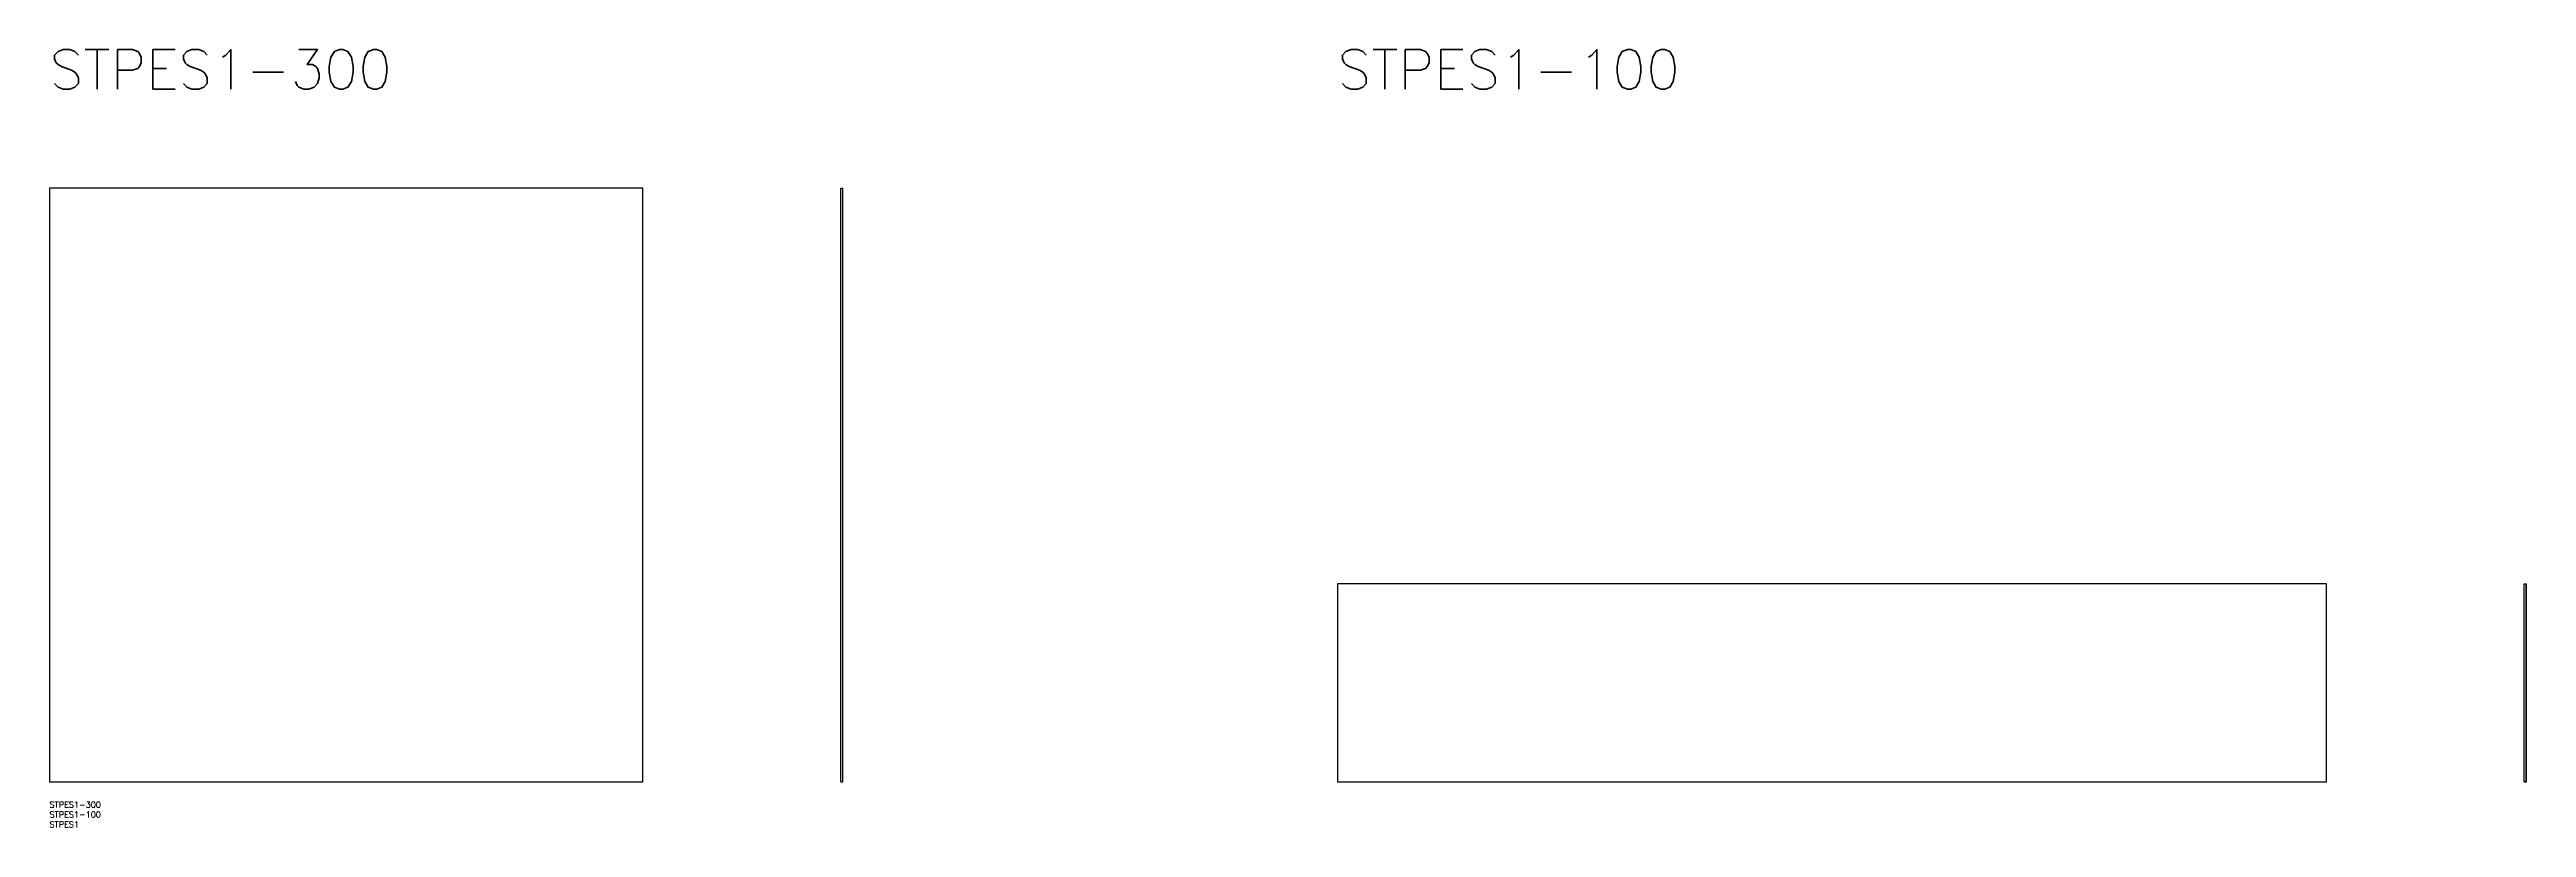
# Model space of a CAD drawing. Extents: x 0 to 1252, y -13 to 380.
import ezdxf

# ---------------------------------------------------------------- set-up
doc = ezdxf.new("R2010")
doc.units = 0
doc.header["$LTSCALE"] = 0.5
doc.layers.add('MSM_CONTINUOUS', color=7, linetype='CONTINUOUS')
doc.layers.add('MSM_PART_NUMBER', color=7, linetype='CONTINUOUS')
doc.styles.get("Standard").update_dxf_attribs({"font": 'txt.shx', "height": 12, "bigfont": 'bigfont.shx'})

# ---------------------------------------------------------------- blocks, each defined once
blk = doc.blocks.new('*U6')
at = {"layer": 'MSM_PART_NUMBER'}
blk.add_text('STPES1-300', height=3, dxfattribs=at).set_placement((0, -3))
blk = doc.blocks.new('*U7')
at = {"layer": 'MSM_PART_NUMBER'}
blk.add_text('STPES1-100', height=3, dxfattribs=at).set_placement((0, -8))
blk = doc.blocks.new('*U8')
at = {"layer": 'MSM_PART_NUMBER'}
blk.add_text('STPES1', height=3, dxfattribs=at).set_placement((0, -13))

msp = doc.modelspace()

# ---------------------------------------------------------------- linework, layer by layer
at = {"layer": 'MSM_CONTINUOUS'}
for p, q in [((0, 310), (0, 10)), ((300, 310), (0, 310)), ((300, 10), (300, 310)), ((400, 10), (400, 310)), ((400, 310), (401.1, 310)), ((401, 10), (401, 310)), ((401.1, 10), (401.1, 310)), ((1151.1, 110), (651.1, 110)), ((651.1, 110), (651.1, 10)), ((1151.1, 10), (1151.1, 110)), ((1251.1, 110), (1252.2, 110)), ((1251.1, 10), (1251.1, 110)), ((1252.1, 10), (1252.1, 110)), ((1252.2, 10), (1252.2, 110)), ((0, 10), (300, 10)), ((400, 10), (401.1, 10)), ((651.1, 10), (1151.1, 10)), ((1251.1, 10), (1252.2, 10))]:
    msp.add_line(p, q, dxfattribs=at)

# ---------------------------------------------------------------- block references
for name in ['*U6', '*U7', '*U8']:
    msp.add_blockref(name, (0, 0), dxfattribs=at)

# ---------------------------------------------------------------- texts
for s, p in [('STPES1-300', (0, 360)), ('STPES1-100', (651.1, 360))]:
    msp.add_text(s, height=20, dxfattribs=at).set_placement(p)

doc.saveas('drawing.dxf')
